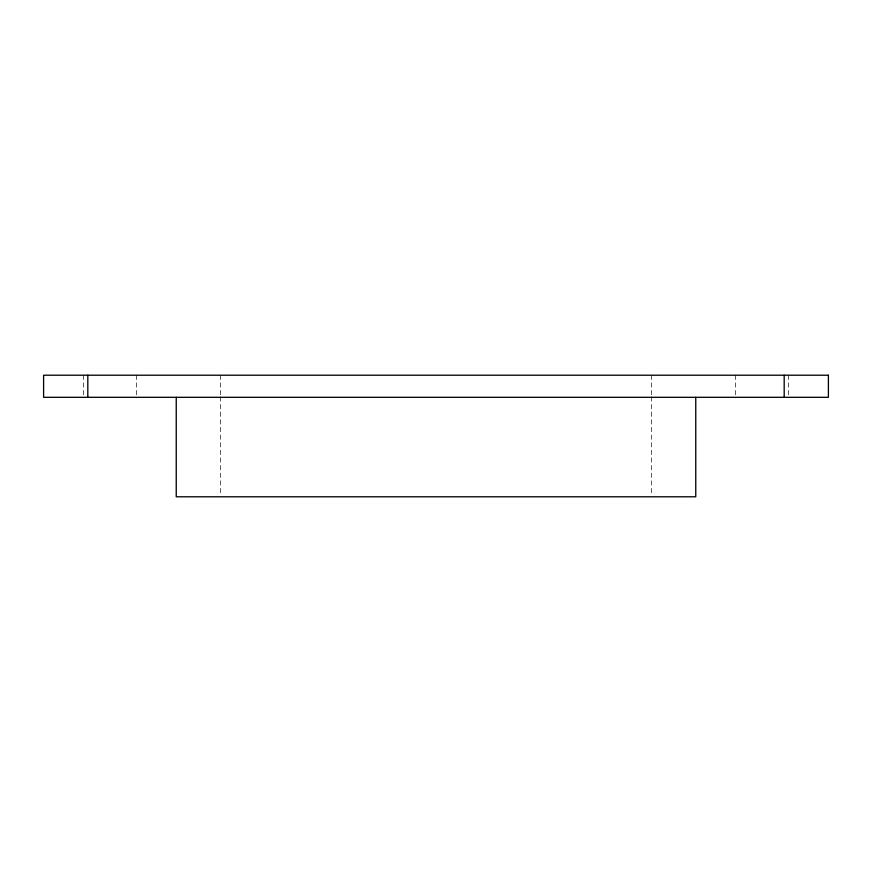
<?xml version="1.0" encoding="UTF-8"?>
<svg xmlns="http://www.w3.org/2000/svg" width="872" height="872" viewBox="0 0 872 872"><rect width="100%" height="100%" fill="white"/><g stroke="black" fill="none" stroke-linecap="round" stroke-linejoin="round"><path stroke-width="0.65" stroke-dasharray="4.36 3.27" d="M788.604 375.211L788.604 396.008M735.554 375.211L735.554 396.008M651.548 375.211L651.548 395.474M651.548 396.825L651.548 495.449M220.453 375.211L220.453 395.474M220.453 396.825L220.453 495.449M136.446 375.211L136.446 396.008M83.396 375.211L83.396 396.008"/><path stroke-width="1.31" d="M784.19 375.211L784.19 397.316M695.758 397.316L695.758 496.789L176.242 496.789L176.242 397.316M87.81 375.211L87.81 397.316M828.4 375.211L43.6 375.211L43.6 397.316L828.4 397.316L828.4 375.211"/></g></svg>
